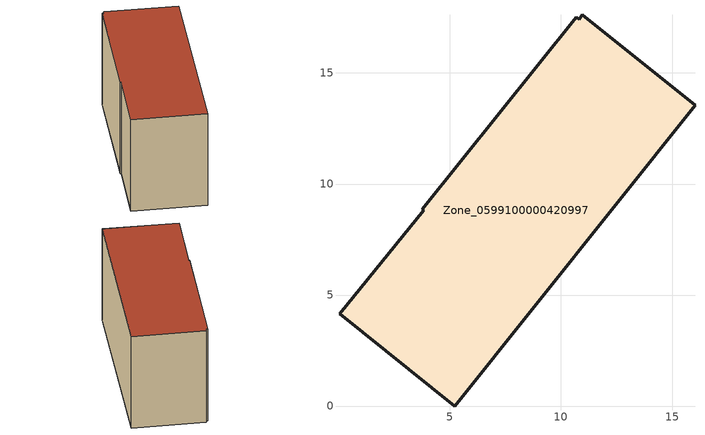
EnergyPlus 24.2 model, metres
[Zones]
Zone_0599100000420997
 floor ground (C_G): 0.03,4.15 3.82,8.82 3.76,8.86 10.7,17.52 10.81,17.42 10.97,17.61 16.03,13.55 5.21,0 z0
 wall outside (C_F): 0.03,4.15 5.21,0 16.03,13.55 10.97,17.61 10.81,17.42 10.7,17.52 3.76,8.86 3.82,8.82 0.03,4.15 z0:9.24
 roof outside (C_R): 3.82,8.82 0.03,4.15 5.21,0 16.03,13.55 10.97,17.61 10.81,17.42 10.7,17.52 3.76,8.86 z9.24
[BUILDING]
Pand.0599100000420997: North Axis=0; Terrain=City; Loads Convergence Tolerance Value=0.04; Temperature Convergence Tolerance Value=0.4; Solar Distribution=FullExterior; Maximum Number of Warmup Days=25; Minimum Number of Warmup Days=1
[Site:Location]
Rotterdam.The.Hague.AP_ZH_NLD Design_Conditions: Latitude=51.96; Longitude=4.45; Time Zone=1; Elevation=-4.5
[SITE:GROUNDTEMPERATURE:BUILDINGSURFACE]
18, 18, 18, 18, 18, 18, 18, 18, 18, 18, 18, 18
[MATERIAL] Thermal Absorptance=0.9; Solar Absorptance=0.7; Visible Absorptance=0.7
Name | Roughness | Thickness | Conductivity | Density | Specific Heat
G.D.1992-2005 | MediumSmooth | 0.15 | 0.06 | 540 | 1210
F.D.1992-2005 | Rough | 0.3 | 0.12 | 1920 | 840
R.D.1992-2005 | MediumRough | 0.2 | 0.08 | 1500 | 1000
[CONSTRUCTION]
C_G: G.D.1992-2005
C_F: F.D.1992-2005
C_R: R.D.1992-2005
[ZONE]
Zone_0599100000420997: Type=1; Multiplier=1; Ceiling Height=Autocalculate; Volume=Autocalculate; Floor Area=autocalculate; Part of Total Floor Area=Yes
[ZONEINFILTRATION:DESIGNFLOWRATE]
Infil_Zone_0599100000420997: Zone or ZoneList or Space or SpaceList=Zone_0599100000420997; Schedule=AlwaysOn; Design Flow Rate Calculation Method=Flow/Area; Flow Rate per Floor Area=0.0021; Constant Term Coefficient=1; Temperature Term Coefficient=0; Velocity Term Coefficient=0; Velocity Squared Term Coefficient=0
[HVACTEMPLATE:ZONE:IDEALLOADSAIRSYSTEM]
Zone_0599100000420997: Maximum Heating Supply Air Temperature=50; Minimum Cooling Supply Air Temperature=13; Maximum Heating Supply Air Humidity Ratio=0.0156; Minimum Cooling Supply Air Humidity Ratio=0.0077; Heating Limit=NoLimit; Cooling Limit=NoLimit; Dehumidification Control Type=ConstantSensibleHeatRatio; Cooling Sensible Heat Ratio=0.7; Dehumidification Setpoint=60; Humidification Control Type=None; Humidification Setpoint=30; Outdoor Air Method=None; Outdoor Air Flow Rate per Person=0.00944; Outdoor Air Flow Rate per Zone Floor Area=0; Outdoor Air Flow Rate per Zone=0; Demand Controlled Ventilation Type=None; Outdoor Air Economizer Type=NoEconomizer; Heat Recovery Type=None; Sensible Heat Recovery Effectiveness=0.7; Latent Heat Recovery Effectiveness=0.65
[ZONECONTROL:THERMOSTAT]
ThermostatControl_Zone_0599100000420997: Zone or ZoneList=Zone_0599100000420997; Control Type Schedule=DualSetpointControlType; Control 1=Thermostat_Zone_0599100000420997; Temperature Difference Between Cutout And Setpoint=0
[THERMOSTATSETPOINT:DUALSETPOINT]
Thermostat_Zone_0599100000420997: Heating Setpoint Temperature Schedule=HeatingSetpoint_Zone_0599100000420997; Cooling Setpoint Temperature Schedule=CoolingSetpoint_Zone_0599100000420997
[SCHEDULE:COMPACT]
HeatingSetpoint_Zone_0599100000420997: Through: 12/31, For: AllDays, Until: 24:00, 21
CoolingSetpoint_Zone_0599100000420997: Through: 12/31, For: AllDays, Until: 24:00, 24
DualSetpointControlType: Through: 12/31, For: AllDays, Until: 24:00, 4
AlwaysOn: Through: 12/31, For: AllDays, Until: 24:00, 1
